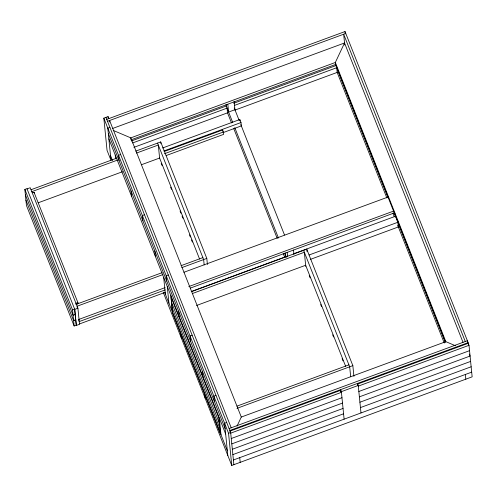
<?xml version="1.0" encoding="UTF-8"?>
<svg xmlns="http://www.w3.org/2000/svg" width="497" height="497" viewBox="0 0 497 497"><rect width="100%" height="100%" fill="white"/><g stroke="black" fill="none" stroke-linecap="round" stroke-linejoin="round"><path stroke-width="0.75" d="M463.011 342.327L344.533 42.978L335.332 62.473L335.537 64.486L445.461 342.228M237.019 426.103L241.293 417.051L445.834 341.656L455.643 345.813M107.793 128.151L111.005 160.351L107.048 150.349L103.836 118.149L108.048 116.596L108.843 118.603M106.737 119.379L345.017 31.547L468.143 342.638L468.292 344.166M107.489 121.28L345.769 33.448M107.793 128.183L109.899 127.375M112.651 128.456L344.533 42.978M335.537 64.486L130.997 139.881L130.792 137.868L113.273 130.444M131.301 141.024L226.47 105.942M233.733 103.264L336.165 65.505M132.68 142.931L227.297 108.054M234.578 105.37L336.475 67.809M133.879 147.36L227.769 112.751M235.044 110.067L337.668 72.239M74.14 325.976L72.537 309.911L74.643 309.134L76.252 325.2L74.14 325.976L26.453 205.491L24.85 189.425L26.956 188.649L74.743 309.382L76.352 325.454L79.514 324.286L77.911 308.221L30.224 187.729L27.055 188.897M120.641 154.536L118.534 155.312L119.069 160.68M31.013 189.736L116.82 158.108M135.731 151.138L160.705 141.931L206.802 258.409L207.417 264.528M31.783 191.674L117.584 160.046M136.495 153.076L158.307 145.031L159.686 158.804M162.581 147.994L239.802 119.528L240.995 122.542L241.331 125.896L223.116 132.612M163.774 151.007L240.995 122.542M164.352 151.461L222.606 129.99L223.401 131.997L223.638 134.37L166.11 155.573M164.414 153.735L223.401 131.997M38.17 202.801L122.523 171.713M141.428 164.743L159.605 158.04L199.601 259.099M144.472 214.747L142.366 215.524L142.9 220.892M76.345 304.276L162.152 272.648M181.063 265.678L202.875 257.639M162.917 274.58L77.116 306.214L77.346 308.507M181.827 267.616L206.802 258.409M74.743 309.382L77.911 308.221M168.303 274.959L166.191 275.736L166.731 281.103M183.965 272.263L388.225 196.967M75.184 314.502L73.071 315.278L25.384 194.793M73.606 320.615L75.712 319.832L73.606 320.646L25.919 200.123M78.445 319.571L165.103 287.626M165.172 289.9L79.24 321.578L78.712 320.236M79.477 323.951L165.408 292.273M188.798 286.576L393.786 211.02M190.457 288.055L394.717 212.759M191.239 291.534L285.837 256.663L285.471 252.985M293.615 253.799L395.482 216.251L395.252 213.965M191.606 291.609L306.748 249.165L352.851 365.637L353.92 376.347M192.37 293.541L304.35 252.265L305.767 266.417M309.097 254.992L397.861 222.271M310.296 259.415L398.333 226.967L397.712 220.749M196.576 305.475L305.649 265.268L345.645 366.326M192.134 335.171L190.022 335.947L190.562 341.315M215.965 395.382L213.853 396.159L214.387 401.526M236.939 406.148L348.919 364.866M236.976 408.348L352.851 365.637M224.594 423.282L226.694 422.475M229.105 428.563L467.385 340.731L467.54 342.259M229.862 430.47L468.143 342.638M469.013 345.309L358.306 386.119L357.511 384.113L468.224 343.303L469.013 345.309L472.15 376.844L231.764 465.453L228.545 433.254L230.658 432.477L105.942 117.373M344.11 419.17L341.364 391.667L358.238 385.448L357.442 383.442M231.26 438.516L341.967 397.706M358.84 391.487L469.553 350.677M231.795 443.883L342.508 403.073M359.374 396.854L470.087 356.045L469.292 354.038M232.329 449.251L343.042 408.441M359.909 402.222L470.622 361.412M232.863 454.612L343.576 413.802M360.449 407.583L471.156 366.774M233.404 459.98L471.696 372.141M34.038 192.339L32.181 192.674A2.255 0.652 -21.6 0 1 34.038 192.339L78.11 303.12M465.279 341.507L343.663 34.225L344.738 44.991M445.834 341.656L335.332 62.473L130.792 137.868L241.293 417.051M388.101 197.613L336.699 67.729L337.165 72.425L386.859 197.98M394.102 212.766L445.225 341.93M392.854 213.132L394.283 216.742M397.712 225.396L444.262 343.017M303.586 250.326L349.683 366.805L350.677 376.751M309.252 275.649L310.109 277.817M320.677 304.524L321.534 306.686M332.679 334.841L333.537 337.003M342.104 358.66L342.961 360.828M234.236 107.979L239.094 120.243M240.803 124.573L284.501 234.975M341.364 391.667L340.575 389.66L340.799 391.953M232.764 122.573L226.216 106.035L226.067 104.513M234.764 127.63L278.457 238.026M284.458 253.184L286.173 257.508M231.521 122.939L227.52 112.838L227.054 108.141M233.807 128.717L277.214 238.392M283.209 253.551L284.638 257.154M157.543 143.099L203.64 259.571L204.174 264.926M161.208 163.37L162.065 165.532M170.633 187.189L171.49 189.351M180.063 211.008L180.92 213.176M182.064 216.058L182.921 218.226M189.487 234.826L190.345 236.994M191.488 239.883L192.345 242.045M231.217 427.787L109.601 120.504L109.75 122.045M103.836 118.149L228.545 433.254M108.334 133.55L225.129 428.65M108.868 138.918L225.663 434.018M171.527 302.269L219.214 422.761M172.068 307.637L219.755 428.122M110.539 155.654L112.49 160.587M164.681 292.453L180.566 332.592M204.397 392.804L180.852 333.313L181.318 338.01M227.334 450.754L204.683 393.525L205.149 398.221M163.165 292.13L231.764 465.453M24.85 189.425L72.537 309.911M465.354 374.477L465.826 379.174M345.017 31.547L345.247 33.839M358.238 385.448L360.984 412.951M306.748 249.165L306.978 251.457M293.516 250.047L293.957 254.464M287.191 252.377L287.633 256.794M239.802 119.528L239.939 120.87M234.093 101.357L234.926 109.725L228.601 112.055L227.843 104.445M222.606 129.99L222.724 131.177M239.728 457.65L240.194 462.347M230.658 432.477L233.87 464.676M224.588 423.251L227.8 455.451M219.307 417.965L220.979 434.701M202.478 371.421L203.012 376.782M178.647 311.209L179.181 316.57M160.705 141.931L160.86 143.465M170.838 295.498L172.509 312.24M167.265 286.471L168.937 303.207M163.687 277.438L165.358 294.174M154.815 250.997L155.35 256.365M130.984 190.786L131.519 196.153M115.242 155.021L115.621 158.823M108.048 116.596L108.203 118.124M76.066 304.568L75.929 303.226A2.255 0.652 -21.6 0 1 78.079 303.04A2.255 0.652 -21.6 0 1 76.606 304.344M34.355 192.569A2.255 0.652 -21.6 0 1 34.107 193.01M340.638 390.331L229.931 431.141L230.72 433.148L341.433 392.338L340.638 390.331M218.68 417.393L170.993 296.902L172.602 313.004L220.289 433.49L218.68 417.393"/></g></svg>
